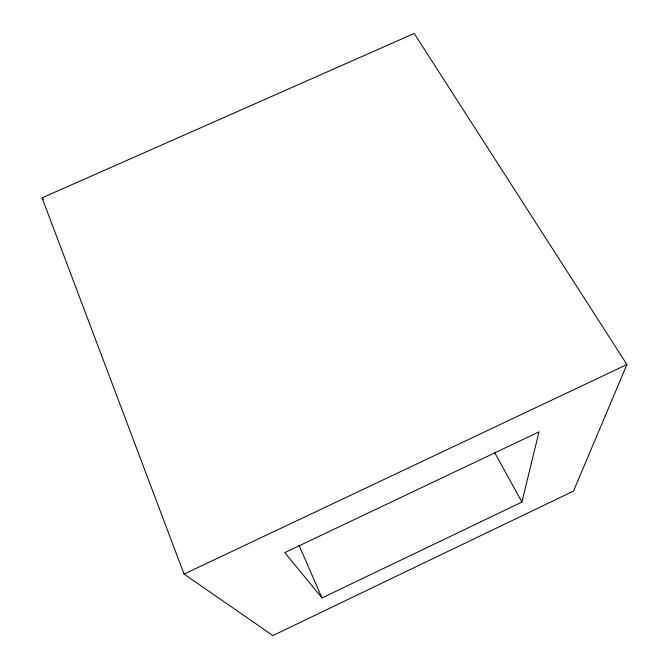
<?xml version="1.0" encoding="UTF-8"?>
<svg xmlns="http://www.w3.org/2000/svg" width="669" height="669" viewBox="0 0 669 669"><rect width="100%" height="100%" fill="white"/><g stroke="black" fill="none" stroke-linecap="round" stroke-linejoin="round"><path stroke-width="1" d="M521.92 502.076L538.988 431.865L284.777 552.619L322.006 597.944L521.92 502.076L494.759 452.754M626.937 364.546L573.492 491.079L272.868 635.55L184.059 574.094L42.063 197.857L414.195 33.45L626.937 364.546L184.059 574.094M42.063 197.857L43.293 199.538M299.06 545.327L322.006 597.944"/></g></svg>
